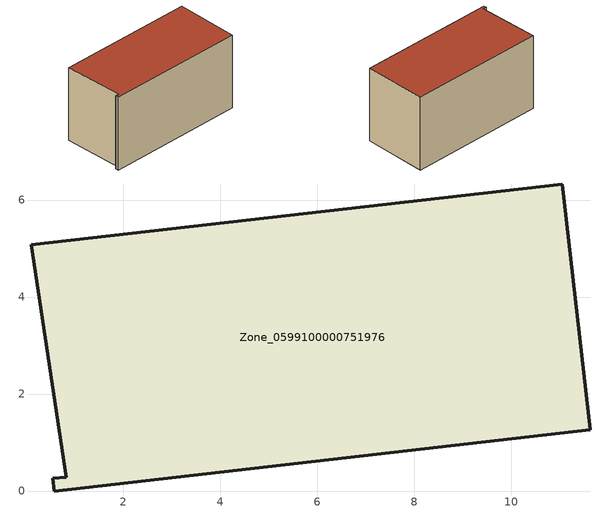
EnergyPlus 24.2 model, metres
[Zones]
Zone_0599100000751976
 floor ground (C_G): 0.58,0 0.55,0.26 0.82,0.28 0.1,5.08 11.05,6.33 11.64,1.26 z0
 wall outside (C_F): 11.64,1.26 11.05,6.33 0.1,5.08 0.82,0.28 0.55,0.26 0.58,0 11.64,1.26 z0:6.14
 roof outside (C_R): 0.55,0.26 0.58,0 11.64,1.26 11.05,6.33 0.1,5.08 0.82,0.28 z6.14
[BUILDING]
Pand.0599100000751976: North Axis=0; Terrain=City; Loads Convergence Tolerance Value=0.04; Temperature Convergence Tolerance Value=0.4; Solar Distribution=FullExterior; Maximum Number of Warmup Days=25; Minimum Number of Warmup Days=1
[Site:Location]
Rotterdam.The.Hague.AP_ZH_NLD Design_Conditions: Latitude=51.96; Longitude=4.45; Time Zone=1; Elevation=-4.5
[SITE:GROUNDTEMPERATURE:BUILDINGSURFACE]
18, 18, 18, 18, 18, 18, 18, 18, 18, 18, 18, 18
[MATERIAL] Thermal Absorptance=0.9; Solar Absorptance=0.7; Visible Absorptance=0.7
Name | Roughness | Thickness | Conductivity | Density | Specific Heat
G.TI.2006-2014 | MediumSmooth | 0.15 | 0.06 | 540 | 1210
F.TI.2006-2014 | Rough | 0.3 | 0.12 | 1920 | 840
R.TI.2006-2014 | MediumRough | 0.2 | 0.08 | 1500 | 1000
[CONSTRUCTION]
C_G: G.TI.2006-2014
C_F: F.TI.2006-2014
C_R: R.TI.2006-2014
[ZONE]
Zone_0599100000751976: Type=1; Multiplier=1; Ceiling Height=Autocalculate; Volume=Autocalculate; Floor Area=autocalculate; Part of Total Floor Area=Yes
[ZONEINFILTRATION:DESIGNFLOWRATE]
Infil_Zone_0599100000751976: Zone or ZoneList or Space or SpaceList=Zone_0599100000751976; Schedule=AlwaysOn; Design Flow Rate Calculation Method=Flow/Area; Flow Rate per Floor Area=0.0015; Constant Term Coefficient=1; Temperature Term Coefficient=0; Velocity Term Coefficient=0; Velocity Squared Term Coefficient=0
[HVACTEMPLATE:ZONE:IDEALLOADSAIRSYSTEM]
Zone_0599100000751976: Maximum Heating Supply Air Temperature=50; Minimum Cooling Supply Air Temperature=13; Maximum Heating Supply Air Humidity Ratio=0.0156; Minimum Cooling Supply Air Humidity Ratio=0.0077; Heating Limit=NoLimit; Cooling Limit=NoLimit; Dehumidification Control Type=ConstantSensibleHeatRatio; Cooling Sensible Heat Ratio=0.7; Dehumidification Setpoint=60; Humidification Control Type=None; Humidification Setpoint=30; Outdoor Air Method=None; Outdoor Air Flow Rate per Person=0.00944; Outdoor Air Flow Rate per Zone Floor Area=0; Outdoor Air Flow Rate per Zone=0; Demand Controlled Ventilation Type=None; Outdoor Air Economizer Type=NoEconomizer; Heat Recovery Type=None; Sensible Heat Recovery Effectiveness=0.7; Latent Heat Recovery Effectiveness=0.65
[ZONECONTROL:THERMOSTAT]
ThermostatControl_Zone_0599100000751976: Zone or ZoneList=Zone_0599100000751976; Control Type Schedule=DualSetpointControlType; Control 1=Thermostat_Zone_0599100000751976; Temperature Difference Between Cutout And Setpoint=0
[THERMOSTATSETPOINT:DUALSETPOINT]
Thermostat_Zone_0599100000751976: Heating Setpoint Temperature Schedule=HeatingSetpoint_Zone_0599100000751976; Cooling Setpoint Temperature Schedule=CoolingSetpoint_Zone_0599100000751976
[SCHEDULE:COMPACT]
HeatingSetpoint_Zone_0599100000751976: Through: 12/31, For: AllDays, Until: 24:00, 21
CoolingSetpoint_Zone_0599100000751976: Through: 12/31, For: AllDays, Until: 24:00, 24
DualSetpointControlType: Through: 12/31, For: AllDays, Until: 24:00, 4
AlwaysOn: Through: 12/31, For: AllDays, Until: 24:00, 1
